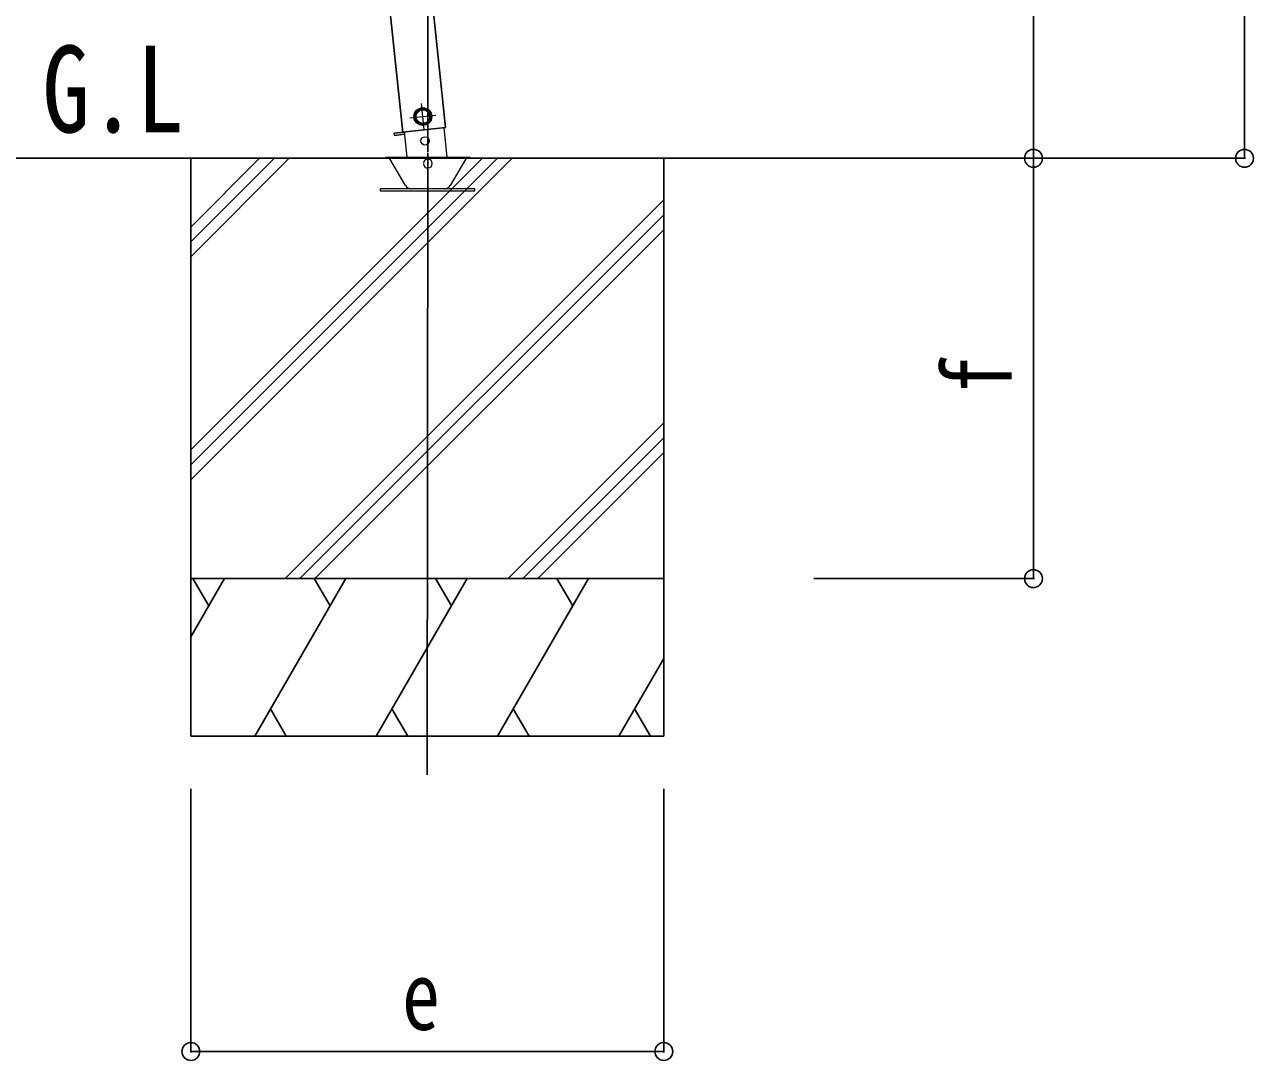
# Model space of a CAD drawing. Units: millimetres, scale not verified. Extents: x -10512 to 10512, y -7425 to 7425.
# Drawn here: x -4383 to -3214, y -4721 to -3735 of the extents above; entities that cross this region are included whole.
import ezdxf
from ezdxf.enums import TextEntityAlignment as Align

# ---------------------------------------------------------------- set-up
doc = ezdxf.new("R2010")
doc.units = ezdxf.units.MM
doc.header["$LTSCALE"] = 30
for name, color, linetype in [('0-2_USER1', 3, 'Continuous'), ('0-3_YKK_12', 2, 'Continuous'), ('0-5_YKK_A1', 4, 'Continuous'), ('0-6_YKK_D', 6, 'Continuous')]:
    doc.layers.add(name, color=color, linetype=linetype)
doc.layers.add('0-4_YKK_13', color=4, linetype='Continuous', lineweight=18)
doc.styles.add('ＭＳ ゴシック', font='')
doc.styles.get('ＭＳ ゴシック').set_extended_font_data('MS Gothic')

msp = doc.modelspace()

# ---------------------------------------------------------------- linework, layer by layer
at = {"layer": '0-3_YKK_12'}
msp.add_line((-3999.59, -4449.36), (-3999.14, -3857.42), dxfattribs=at)
at = {"layer": '0-4_YKK_13'}
for p, q in [((-4002.56, -3835.23), (-4005.17, -3810.35)), ((-4016.3, -3824.1), (-3991.43, -3821.48)), ((-4022.92, -3837.53), (-3982.15, -3833.25)), ((-3980.57, -3861.51), (-3983.53, -3833.39)), ((-4021.49, -3837.68), (-4031.34, -3838.72)), ((-4031.34, -3838.72), (-4021.49, -3837.69)), ((-4031.34, -3838.72), (-4031.13, -3840.71)), ((-4021.28, -3839.67), (-4031.13, -3840.71)), ((-4021.52, -3837.39), (-4018.99, -3861.51)), ((-4039.15, -3861.51), (-3959.15, -3861.51)), ((-4039.15, -3862.51), (-4039.15, -3861.51)), ((-4039.15, -3862.51), (-3959.15, -3862.51)), ((-4020.45, -3888.51), (-4035.18, -3863.01)), ((-3963.11, -3863.01), (-3977.83, -3888.51)), ((-3959.15, -3861.51), (-3959.15, -3862.51))]:
    msp.add_line(p, q, dxfattribs=at)
for points in [[(-4004.65, -3815.32), (-4010.72, -3819.74), (-4009.93, -3827.2), (-4003.08, -3830.25), (-3997.01, -3825.84), (-3997.79, -3818.38)], [(-3954.39, -3893.51), (-3954.39, -3891.51), (-4044.39, -3891.51), (-4044.39, -3893.51)]]:
    msp.add_lwpolyline(points, close=True, dxfattribs=at)
msp.add_lwpolyline([(-4031.34, -3838.72), (-4031.13, -3840.71), (-4021.28, -3839.67)], dxfattribs=at)
for centre, radius in [((-4003.86, -3822.79), 8.5), ((-4003.86, -3822.79), 7.7), ((-4003.86, -3822.79), 6.5), ((-4001.82, -3845.97), 4)]:
    msp.add_circle(centre, radius, dxfattribs=at)
for centre, radius, start, end in [((-4036.04, -3863.51), 1, 30, 90), ((-3999.14, -3867.51), 4.25, 183.37229, 176.62771), ((-3962.25, -3863.51), 1, 90, 150), ((-4015.26, -3885.51), 6, 210, 270), ((-3983.03, -3885.51), 6, 270, 330)]:
    msp.add_arc(centre, radius, start, end, dxfattribs=at)
at = {"layer": '0-5_YKK_A1'}
for p, q in [((-4022.89, -3837.86), (-4081.5, -3280.26)), ((-3982.15, -3833.25), (-4040.72, -3275.98)), ((-3982.15, -3833.25), (-4022.93, -3837.53)), ((-6118.31, -3862.5), (-3469.83, -3862.5)), ((-4224.59, -3862.51), (-4224.59, -4412.51)), ((-4224.59, -4140.04), (-3947.06, -3862.51)), ((-4224.59, -4154.18), (-3932.91, -3862.51)), ((-4224.59, -4168.33), (-3918.77, -3862.51)), ((-4224.59, -3956.2), (-4130.9, -3862.51)), ((-4224.59, -3942.05), (-4145.05, -3862.51)), ((-4224.59, -3927.91), (-4159.19, -3862.51)), ((-3774.59, -3862.51), (-3774.59, -4412.51)), ((-4134.93, -4262.51), (-3774.59, -3902.18)), ((-4120.79, -4262.51), (-3774.59, -3916.32)), ((-4106.64, -4262.51), (-3774.59, -3930.46)), ((-3922.8, -4262.51), (-3774.59, -4114.31)), ((-3908.65, -4262.51), (-3774.59, -4128.45)), ((-3894.51, -4262.51), (-3774.59, -4142.59)), ((-4224.59, -4262.51), (-3774.59, -4262.51)), ((-4224.59, -4317.85), (-4192.64, -4262.51)), ((-4207.64, -4288.5), (-4222.64, -4262.51)), ((-4163.77, -4412.51), (-4077.17, -4262.51)), ((-4092.17, -4288.5), (-4107.17, -4262.51)), ((-4048.3, -4412.51), (-3961.7, -4262.51)), ((-3976.7, -4288.5), (-3991.7, -4262.51)), ((-3932.83, -4412.51), (-3846.23, -4262.51)), ((-3861.23, -4288.49), (-3876.23, -4262.51)), ((-3817.36, -4412.51), (-3774.59, -4338.43)), ((-4148.77, -4386.53), (-4133.77, -4412.51)), ((-4033.3, -4386.53), (-4018.3, -4412.51)), ((-3917.83, -4386.53), (-3902.83, -4412.51)), ((-3802.36, -4386.53), (-3787.36, -4412.51)), ((-4224.59, -4412.51), (-3774.59, -4412.51))]:
    msp.add_line(p, q, dxfattribs=at)
at = {"layer": '0-6_YKK_D'}
for p, q in [((-3222.07, -3862.5), (-3222.07, -1456.09)), ((-3422.87, -1659.93), (-3422.87, -3862.5)), ((-3999.14, -3856.42), (-3998.85, -3473.91)), ((-3773.59, -3862.5), (-3421.87, -3862.5)), ((-3773.59, -3862.5), (-3221.07, -3862.5)), ((-3660.49, -3862.51), (-3421.87, -3862.51)), ((-3422.87, -3862.51), (-3422.87, -4262.51)), ((-3631.89, -4262.51), (-3421.87, -4262.51)), ((-4224.59, -4462.51), (-4224.59, -4713.51)), ((-3774.59, -4462.51), (-3774.59, -4713.51)), ((-4224.59, -4712.51), (-3774.59, -4712.51))]:
    msp.add_line(p, q, dxfattribs=at)
for centre in [(-3422.87, -3862.5), (-3422.87, -3862.51), (-3222.07, -3862.5), (-3422.87, -4262.51), (-4224.59, -4712.51), (-3774.59, -4712.51)]:
    msp.add_circle(centre, 8.5, dxfattribs=at)

# ---------------------------------------------------------------- texts
at = {"layer": '0-2_USER1', "style": 'ＭＳ ゴシック', "width": 0.8}
msp.add_text('G.L', height=82.48, dxfattribs=at).set_placement((-4365.88, -3862.53), align=Align.BOTTOM_LEFT)
at = {"layer": '0-6_YKK_D', "style": 'ＭＳ ゴシック', "width": 0.8}
msp.add_text('f', height=65.98, rotation=90, dxfattribs=at).set_placement((-3423.67, -4086.51), align=Align.BOTTOM_LEFT)
msp.add_text('e', height=65.98, dxfattribs=at).set_placement((-4023.59, -4711.71), align=Align.BOTTOM_LEFT)

doc.saveas('drawing.dxf')
